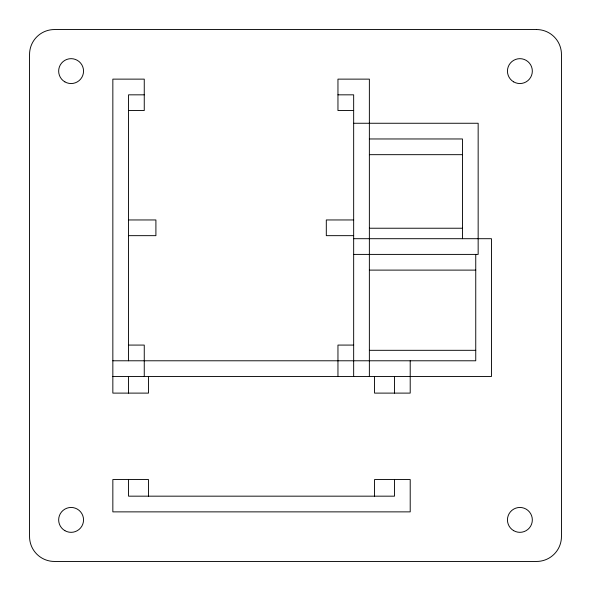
<?xml version="1.0" encoding="UTF-8"?>
<svg xmlns="http://www.w3.org/2000/svg" width="591" height="591" viewBox="0 0 591 591"><rect width="100%" height="100%" fill="white"/><g stroke="black" fill="none" stroke-linecap="round" stroke-linejoin="round"><path stroke-width="0.89" d="M144.256 94.833L128.55 94.833L128.55 360.783M337.956 94.833L353.662 94.833L353.662 376.489M128.55 110.539L144.256 110.539L144.256 79.128L112.844 79.128L112.844 393.111L148.496 393.111L148.496 376.489M353.662 110.539L337.956 110.539L337.956 79.128L369.368 79.128L369.368 376.489M353.662 123.26L478.156 123.26L478.156 254.403L353.662 254.403M369.368 138.966L462.45 138.966L462.45 238.698M369.368 154.672L462.45 154.672M128.55 219.955L155.906 219.955L155.906 235.661L128.55 235.661M353.662 219.955L326.306 219.955L326.306 235.661L353.662 235.661M369.368 228.229L462.45 228.229M353.662 238.698L491.453 238.698L491.453 376.489L112.844 376.489M369.368 270.109L475.748 270.109M128.55 345.078L144.256 345.078L144.256 376.489M353.662 345.078L337.956 345.078L337.956 376.489M369.368 350.315L475.748 350.315M112.844 360.783L475.748 360.783L475.748 254.403M410.206 360.783L410.206 393.111L374.554 393.111L374.554 376.489M394.5 376.489L394.5 393.111M394.5 479.545L394.5 496.167L128.55 496.167L128.55 479.545M374.554 496.167L374.554 479.545L410.206 479.545L410.206 511.872L112.844 511.872L112.844 479.545L148.496 479.545L148.496 496.167M128.55 376.489L128.55 393.111M536.584 29.55L54.416 29.55A24.866 24.866 0 0 0 29.55 54.416L29.55 536.584A24.866 24.866 0 0 0 54.416 561.45L536.584 561.45A24.866 24.866 0 0 0 561.45 536.584L561.45 54.416A24.866 24.866 0 0 0 536.584 29.55M513.675 81.876A12.433 12.433 0 0 0 532.328 71.105A12.433 12.433 0 0 0 513.675 60.334A12.433 12.433 0 0 0 513.675 81.876M513.675 530.666A12.433 12.433 0 0 0 532.328 519.895A12.433 12.433 0 0 0 513.675 509.124A12.433 12.433 0 0 0 513.675 530.666M64.884 81.876A12.433 12.433 0 0 0 83.538 71.105A12.433 12.433 0 0 0 64.884 60.334A12.433 12.433 0 0 0 64.884 81.876M64.884 530.666A12.433 12.433 0 0 0 83.538 519.895A12.433 12.433 0 0 0 64.884 509.124A12.433 12.433 0 0 0 64.884 530.666"/></g></svg>
